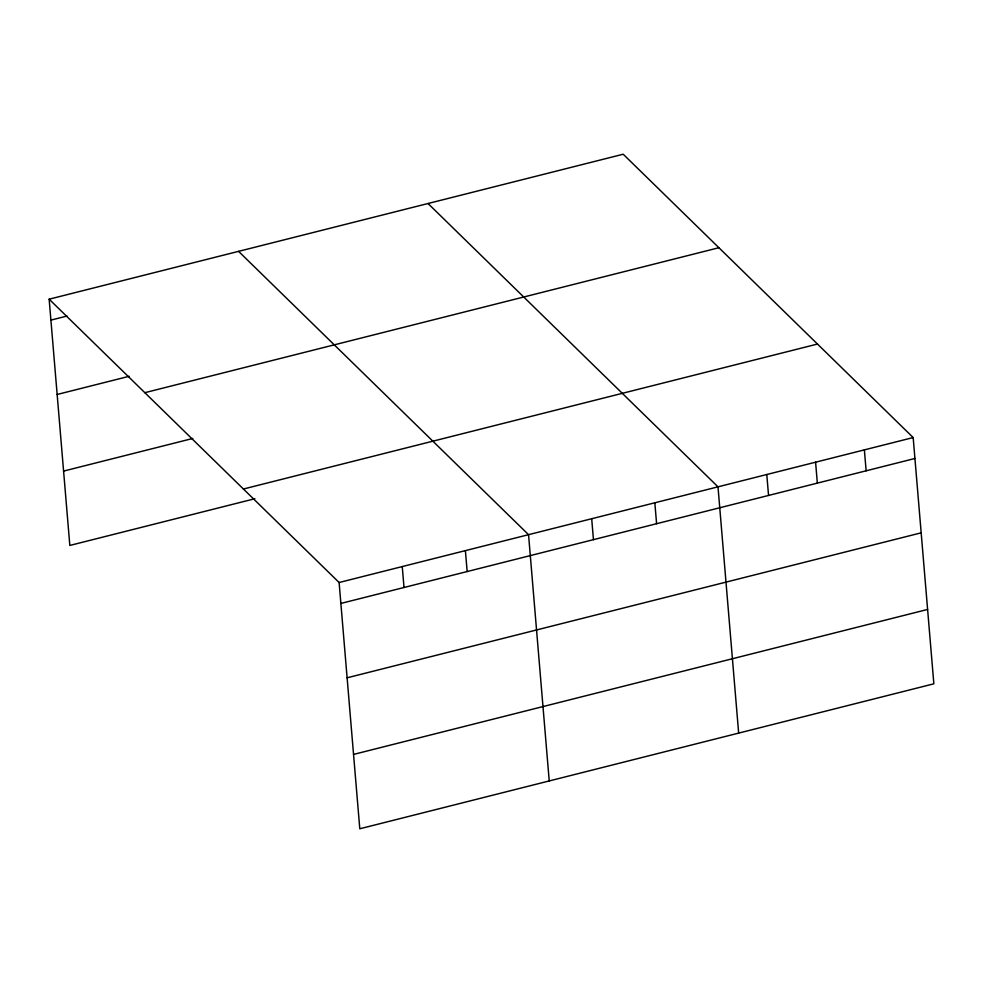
<?xml version="1.0" encoding="UTF-8"?>
<svg xmlns="http://www.w3.org/2000/svg" width="983" height="983" viewBox="0 0 983 983"><rect width="100%" height="100%" fill="white"/><g stroke="black" fill="none" stroke-linecap="round" stroke-linejoin="round"><path stroke-width="1.47" d="M49.15 299.188L623.21 154.22L913.17 437.558L933.85 683.812L359.79 828.78L339.11 582.514L49.15 299.188L69.83 545.442L254.867 498.725M50.907 320.114L67.065 316.034M57.149 394.478L129.105 376.305M144.833 392.684L718.892 247.728M63.588 471.09L192.815 438.455M243.428 489.018L817.487 344.05M339.11 582.514L913.17 437.558M340.868 603.439L914.927 458.483M347.11 677.803L921.169 532.835M353.548 754.416L927.608 609.448M428.035 203.506L717.995 486.843L738.663 733.097M238.586 251.353L528.547 534.678L549.227 780.944M864.376 449.882L866.134 470.796M815.583 462.194L817.34 483.12M766.789 474.519L768.546 495.444M654.838 502.792L656.595 523.718M591.692 518.729L593.449 539.655M465.401 550.627L467.158 571.553M402.256 566.577L404.013 587.502"/></g></svg>
